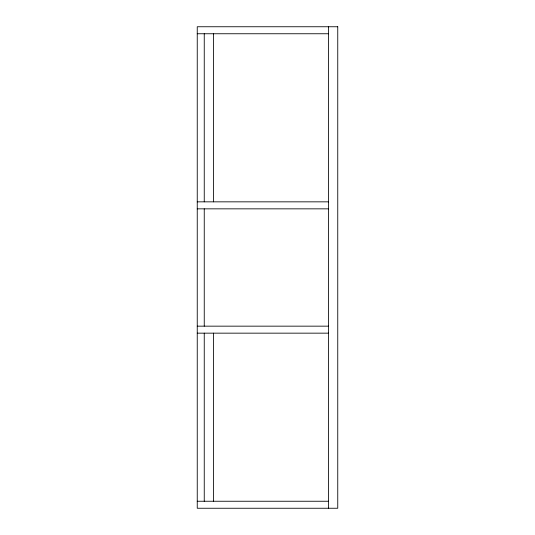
<?xml version="1.0" encoding="UTF-8"?>
<svg xmlns="http://www.w3.org/2000/svg" width="535" height="535" viewBox="0 0 535 535"><rect width="100%" height="100%" fill="white"/><g stroke="black" fill="none" stroke-linecap="round" stroke-linejoin="round"><path stroke-width="0.8" d="M197.248 33.752L328.564 33.752M197.248 201.842L328.564 201.842M197.248 208.844L328.564 208.844M197.248 326.156L328.564 326.156M197.248 333.158L328.564 333.158M197.248 501.248L328.564 501.248M328.564 26.75L328.564 508.25M213.438 33.752L213.438 201.842M213.438 333.158L213.438 501.248M204.25 33.752L204.25 201.842M204.25 208.844L204.25 326.156M204.25 333.158L204.25 501.248M337.752 26.75L197.248 26.75L197.248 508.25L337.752 508.25L337.752 26.75"/></g></svg>
